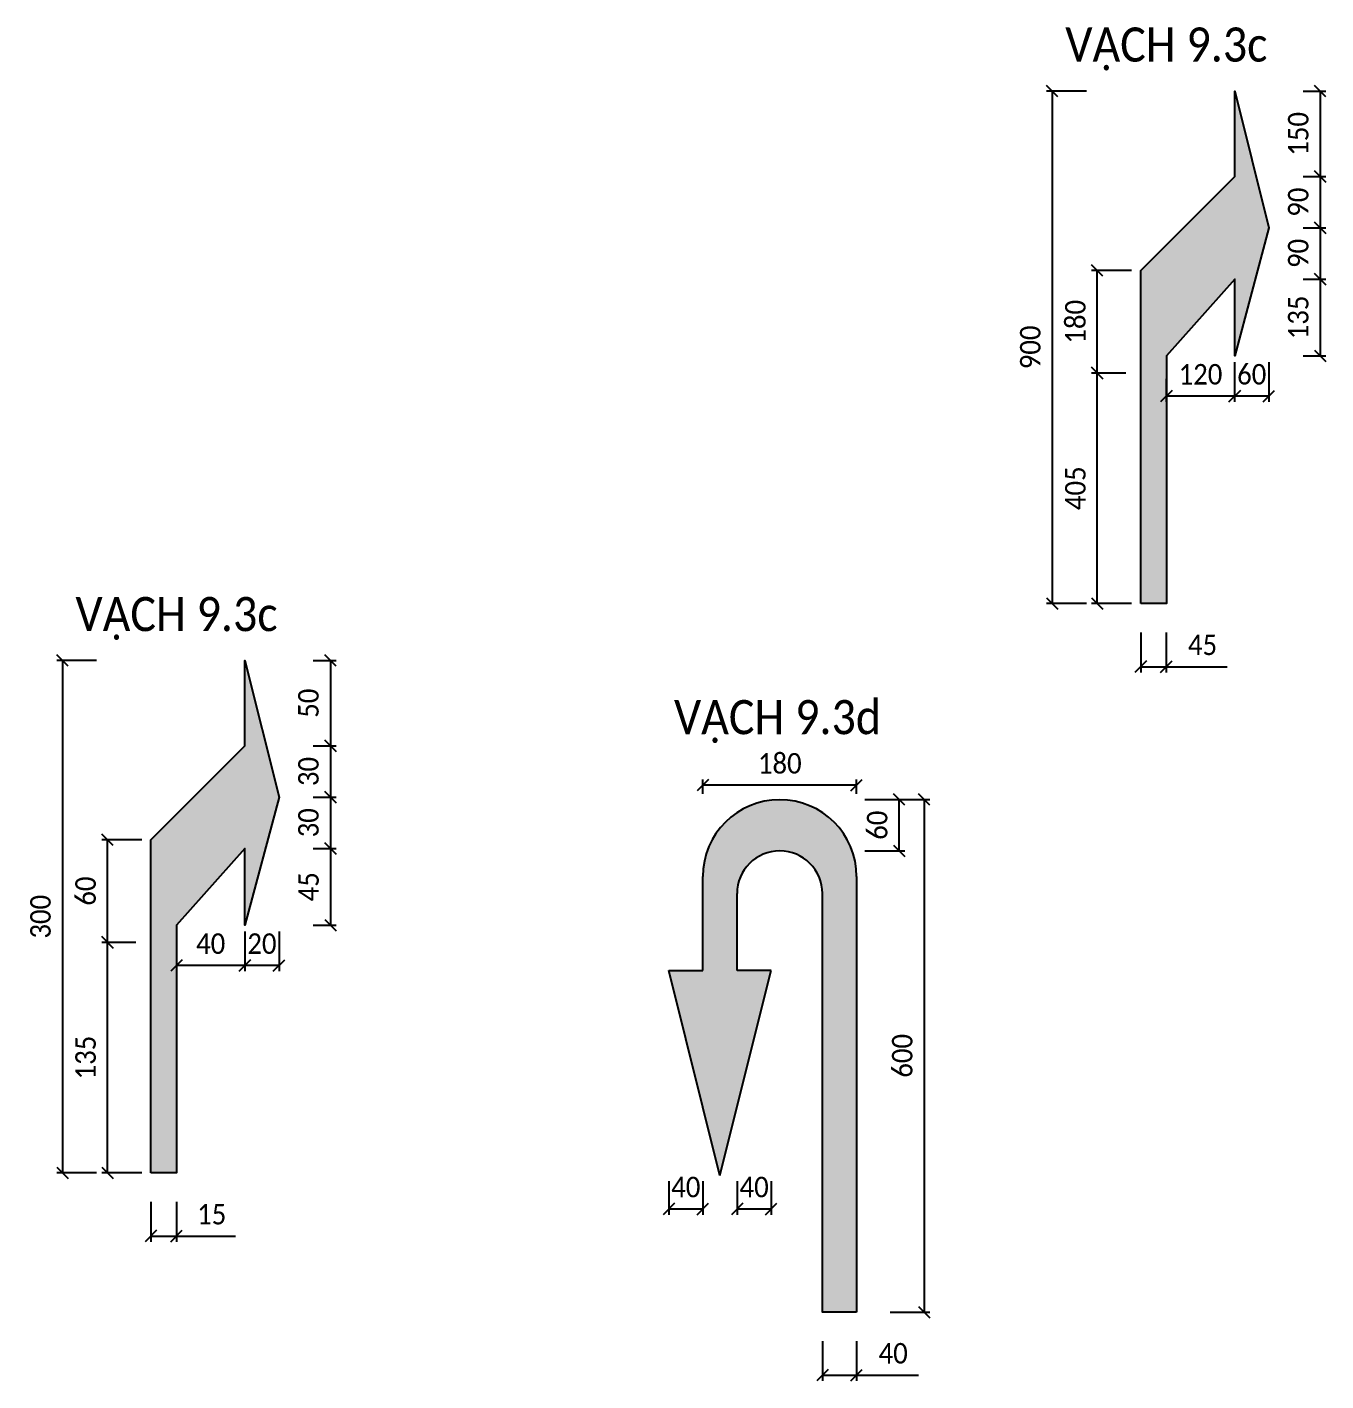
# Model space of a CAD drawing. Header units: metres. Extents: x 933 to 1419, y -2020 to 374.
# Drawn here: x 1001.5 to 1115.5, y -1532.7 to -1413.8 of the extents above; entities that cross this region are included whole.
import ezdxf
from ezdxf.enums import TextEntityAlignment as Align

# ---------------------------------------------------------------- set-up
doc = ezdxf.new("R2010")
doc.units = ezdxf.units.M
doc.layers.add('ATGT-DIM', color=30, linetype='Continuous')
doc.layers.add('ATGT-Text', color=3, linetype='Continuous')
doc.styles.add('ATGT-Text', font='calibril.ttf', dxfattribs={"width": 0.9})
doc.dimstyles.new('ATGT-DIM', dxfattribs={"dimtxt": 1.8, "dimasz": 1, "dimexe": 0.5, "dimexo": 0.5, "dimgap": 1, "dimtad": 1, "dimdec": 0, "dimlfac": 5, "dimtxsty": 'ATGT-Text', "dimblk": 'OBLIQUE', "dimcen": 0, "dimclrd": 30, "dimclre": 30, "dimclrt": 2, "dimadec": 0, "dimazin": 0, "dimtfac": 1, "dimtdec": 0, "dimtmove": 0, "dimatfit": 3, "dimfxl": 3, "dimfxlon": 1, "dimlwe": -1, "dimarcsym": 2})

# ---------------------------------------------------------------- blocks, each defined once
blk = doc.blocks.new('_Oblique')
at = {"color": 0, "linetype": 'ByBlock', "lineweight": -2}
blk.add_line((-0.5, -0.5), (0.5, 0.5), dxfattribs=at)
blk = doc.blocks.new('*D192')
at = {"layer": 'ATGT-DIM', "color": 30, "transparency": 16777216}
for p, q in [((46.16, -1784.25), (48.16, -1784.25)), ((46.16, -1791.75), (48.16, -1791.75))]:
    blk.add_line(p, q, dxfattribs=at)
at = {"layer": 'ATGT-DIM', "color": 30, "lineweight": -2, "transparency": 16777216}
blk.add_line((47.66, -1784.25), (47.66, -1791.75), dxfattribs=at)
at = {"layer": 'Defpoints', "color": 0, "transparency": 16777216}
for p in [(45.66, -1784.25), (45.66, -1791.75), (47.66, -1791.75)]:
    blk.add_point(p, dxfattribs=at)
at = {"layer": 'ATGT-DIM', "color": 30, "lineweight": -2, "transparency": 16777216}
for p, rotation in [((47.66, -1784.25), 90), ((47.66, -1791.75), 270)]:
    blk.add_blockref('_Oblique', p, dxfattribs=dict(at, rotation=rotation))
at = {"layer": 'ATGT-DIM', "color": 2, "transparency": 16777216, "insert": (45.74, -1788), "char_height": 1.8, "attachment_point": 5, "rotation": 90, "style": 'ATGT-Text'}
blk.add_mtext('150', dxfattribs=at)
blk = doc.blocks.new('*D193')
at = {"layer": 'ATGT-DIM', "color": 30, "transparency": 16777216}
for p, q in [((46.16, -1791.75), (48.16, -1791.75)), ((46.16, -1796.25), (48.16, -1796.25))]:
    blk.add_line(p, q, dxfattribs=at)
at = {"layer": 'ATGT-DIM', "color": 30, "lineweight": -2, "transparency": 16777216}
blk.add_line((47.66, -1791.75), (47.66, -1796.25), dxfattribs=at)
at = {"layer": 'Defpoints', "color": 0, "transparency": 16777216}
for p in [(45.66, -1791.75), (45.66, -1796.25), (47.66, -1796.25)]:
    blk.add_point(p, dxfattribs=at)
at = {"layer": 'ATGT-DIM', "color": 30, "lineweight": -2, "transparency": 16777216}
for p, rotation in [((47.66, -1791.75), 90), ((47.66, -1796.25), 270)]:
    blk.add_blockref('_Oblique', p, dxfattribs=dict(at, rotation=rotation))
at = {"layer": 'ATGT-DIM', "color": 2, "transparency": 16777216, "insert": (45.74, -1794), "char_height": 1.8, "attachment_point": 5, "rotation": 90, "style": 'ATGT-Text'}
blk.add_mtext('90', dxfattribs=at)
blk = doc.blocks.new('*D194')
at = {"layer": 'ATGT-DIM', "color": 30, "transparency": 16777216}
for p, q in [((46.16, -1796.25), (48.16, -1796.25)), ((46.16, -1800.75), (48.16, -1800.75))]:
    blk.add_line(p, q, dxfattribs=at)
at = {"layer": 'ATGT-DIM', "color": 30, "lineweight": -2, "transparency": 16777216}
blk.add_line((47.66, -1796.25), (47.66, -1800.75), dxfattribs=at)
at = {"layer": 'Defpoints', "color": 0, "transparency": 16777216}
for p in [(45.66, -1796.25), (45.66, -1800.75), (47.66, -1800.75)]:
    blk.add_point(p, dxfattribs=at)
at = {"layer": 'ATGT-DIM', "color": 30, "lineweight": -2, "transparency": 16777216}
for p, rotation in [((47.66, -1796.25), 90), ((47.66, -1800.75), 270)]:
    blk.add_blockref('_Oblique', p, dxfattribs=dict(at, rotation=rotation))
at = {"layer": 'ATGT-DIM', "color": 2, "transparency": 16777216, "insert": (45.74, -1798.5), "char_height": 1.8, "attachment_point": 5, "rotation": 90, "style": 'ATGT-Text'}
blk.add_mtext('90', dxfattribs=at)
blk = doc.blocks.new('*D195')
at = {"layer": 'ATGT-DIM', "color": 30, "transparency": 16777216}
for p, q in [((46.16, -1800.75), (48.16, -1800.75)), ((46.16, -1807.5), (48.16, -1807.5))]:
    blk.add_line(p, q, dxfattribs=at)
at = {"layer": 'ATGT-DIM', "color": 30, "lineweight": -2, "transparency": 16777216}
blk.add_line((47.66, -1800.75), (47.66, -1807.5), dxfattribs=at)
at = {"layer": 'Defpoints', "color": 0, "transparency": 16777216}
for p in [(45.66, -1800.75), (45.66, -1807.5), (47.66, -1807.5)]:
    blk.add_point(p, dxfattribs=at)
at = {"layer": 'ATGT-DIM', "color": 30, "lineweight": -2, "transparency": 16777216}
for p, rotation in [((47.66, -1800.75), 90), ((47.66, -1807.5), 270)]:
    blk.add_blockref('_Oblique', p, dxfattribs=dict(at, rotation=rotation))
at = {"layer": 'ATGT-DIM', "color": 2, "transparency": 16777216, "insert": (45.74, -1804.12), "char_height": 1.8, "attachment_point": 5, "rotation": 90, "style": 'ATGT-Text'}
blk.add_mtext('135', dxfattribs=at)
blk = doc.blocks.new('*D196')
at = {"layer": 'ATGT-DIM', "color": 30, "transparency": 16777216}
for p, q in [((40.15, -1808.04), (40.15, -1811.54)), ((43.15, -1808.04), (43.15, -1811.54))]:
    blk.add_line(p, q, dxfattribs=at)
at = {"layer": 'ATGT-DIM', "color": 30, "lineweight": -2, "transparency": 16777216}
blk.add_line((43.15, -1811.04), (40.15, -1811.04), dxfattribs=at)
at = {"layer": 'Defpoints', "color": 0, "transparency": 16777216}
for p in [(40.15, -1807.5), (43.15, -1807.5), (40.15, -1811.04)]:
    blk.add_point(p, dxfattribs=at)
at = {"layer": 'ATGT-DIM', "color": 30, "lineweight": -2, "transparency": 16777216, "rotation": 180}
blk.add_blockref('_Oblique', (40.15, -1811.04), dxfattribs=at)
at = {"layer": 'ATGT-DIM', "color": 30, "lineweight": -2, "transparency": 16777216}
blk.add_blockref('_Oblique', (43.15, -1811.04), dxfattribs=at)
at = {"layer": 'ATGT-DIM', "color": 2, "transparency": 16777216, "insert": (41.65, -1809.12), "char_height": 1.8, "attachment_point": 5, "style": 'ATGT-Text'}
blk.add_mtext('60', dxfattribs=at)
blk = doc.blocks.new('*D197')
at = {"layer": 'ATGT-DIM', "color": 30, "transparency": 16777216}
for p, q in [((40.15, -1808.04), (40.15, -1811.54)), ((34.15, -1809.5), (34.15, -1811.54))]:
    blk.add_line(p, q, dxfattribs=at)
at = {"layer": 'ATGT-DIM', "color": 30, "lineweight": -2, "transparency": 16777216}
blk.add_line((40.15, -1811.04), (34.15, -1811.04), dxfattribs=at)
at = {"layer": 'Defpoints', "color": 0, "transparency": 16777216}
for p in [(40.15, -1807.5), (34.15, -1809), (34.15, -1811.04)]:
    blk.add_point(p, dxfattribs=at)
at = {"layer": 'ATGT-DIM', "color": 30, "lineweight": -2, "transparency": 16777216, "rotation": 180}
blk.add_blockref('_Oblique', (34.15, -1811.04), dxfattribs=at)
at = {"layer": 'ATGT-DIM', "color": 30, "lineweight": -2, "transparency": 16777216}
blk.add_blockref('_Oblique', (40.15, -1811.04), dxfattribs=at)
at = {"layer": 'ATGT-DIM', "color": 2, "transparency": 16777216, "insert": (37.15, -1809.12), "char_height": 1.8, "attachment_point": 5, "style": 'ATGT-Text'}
blk.add_mtext('120', dxfattribs=at)
blk = doc.blocks.new('*D198')
at = {"layer": 'ATGT-DIM', "color": 30, "transparency": 16777216}
for p, q in [((30.59, -1809), (27.59, -1809)), ((31.09, -1829.25), (27.59, -1829.25))]:
    blk.add_line(p, q, dxfattribs=at)
at = {"layer": 'ATGT-DIM', "color": 30, "lineweight": -2, "transparency": 16777216}
blk.add_line((28.09, -1829.25), (28.09, -1809), dxfattribs=at)
at = {"layer": 'Defpoints', "color": 0, "transparency": 16777216}
for p in [(28.09, -1809), (31.09, -1809), (31.9, -1829.25)]:
    blk.add_point(p, dxfattribs=at)
at = {"layer": 'ATGT-DIM', "color": 30, "lineweight": -2, "transparency": 16777216}
for p, rotation in [((28.09, -1809), 90), ((28.09, -1829.25), 270)]:
    blk.add_blockref('_Oblique', p, dxfattribs=dict(at, rotation=rotation))
at = {"layer": 'ATGT-DIM', "color": 2, "transparency": 16777216, "insert": (26.17, -1819.12), "char_height": 1.8, "attachment_point": 5, "rotation": 90, "style": 'ATGT-Text'}
blk.add_mtext('405', dxfattribs=at)
blk = doc.blocks.new('*D199')
at = {"layer": 'ATGT-DIM', "color": 30, "transparency": 16777216}
for p, q in [((31.09, -1800), (27.59, -1800)), ((30.59, -1809), (27.59, -1809))]:
    blk.add_line(p, q, dxfattribs=at)
at = {"layer": 'ATGT-DIM', "color": 30, "lineweight": -2, "transparency": 16777216}
blk.add_line((28.09, -1809), (28.09, -1800), dxfattribs=at)
at = {"layer": 'Defpoints', "color": 0, "transparency": 16777216}
for p in [(28.09, -1800), (31.9, -1800), (31.09, -1809)]:
    blk.add_point(p, dxfattribs=at)
at = {"layer": 'ATGT-DIM', "color": 30, "lineweight": -2, "transparency": 16777216}
for p, rotation in [((28.09, -1800), 90), ((28.09, -1809), 270)]:
    blk.add_blockref('_Oblique', p, dxfattribs=dict(at, rotation=rotation))
at = {"layer": 'ATGT-DIM', "color": 2, "transparency": 16777216, "insert": (26.17, -1804.5), "char_height": 1.8, "attachment_point": 5, "rotation": 90, "style": 'ATGT-Text'}
blk.add_mtext('180', dxfattribs=at)
blk = doc.blocks.new('*D200')
at = {"layer": 'ATGT-DIM', "color": 30, "transparency": 16777216}
for p, q in [((27.13, -1784.25), (23.63, -1784.25)), ((27.13, -1829.25), (23.63, -1829.25))]:
    blk.add_line(p, q, dxfattribs=at)
at = {"layer": 'ATGT-DIM', "color": 30, "lineweight": -2, "transparency": 16777216}
blk.add_line((24.13, -1784.25), (24.13, -1829.25), dxfattribs=at)
at = {"layer": 'Defpoints', "color": 0, "transparency": 16777216}
for p in [(40.15, -1784.25), (24.13, -1829.25), (31.9, -1829.25)]:
    blk.add_point(p, dxfattribs=at)
at = {"layer": 'ATGT-DIM', "color": 30, "lineweight": -2, "transparency": 16777216}
for p, rotation in [((24.13, -1784.25), 90), ((24.13, -1829.25), 270)]:
    blk.add_blockref('_Oblique', p, dxfattribs=dict(at, rotation=rotation))
at = {"layer": 'ATGT-DIM', "color": 2, "transparency": 16777216, "insert": (22.21, -1806.75), "char_height": 1.8, "attachment_point": 5, "rotation": 90, "style": 'ATGT-Text'}
blk.add_mtext('900', dxfattribs=at)
blk = doc.blocks.new('*D201')
at = {"layer": 'ATGT-DIM', "color": 30, "transparency": 16777216}
for p, q in [((31.9, -1831.79), (31.9, -1835.29)), ((34.15, -1831.79), (34.15, -1835.29))]:
    blk.add_line(p, q, dxfattribs=at)
at = {"layer": 'ATGT-DIM', "color": 30, "lineweight": -2, "transparency": 16777216}
for p, q in [((31.9, -1834.79), (34.15, -1834.79)), ((34.15, -1834.79), (39.5, -1834.79))]:
    blk.add_line(p, q, dxfattribs=at)
at = {"layer": 'Defpoints', "color": 0, "transparency": 16777216}
for p in [(31.9, -1829.25), (34.15, -1829.25), (34.15, -1834.79)]:
    blk.add_point(p, dxfattribs=at)
at = {"layer": 'ATGT-DIM', "color": 30, "lineweight": -2, "transparency": 16777216, "rotation": 180}
blk.add_blockref('_Oblique', (31.9, -1834.79), dxfattribs=at)
at = {"layer": 'ATGT-DIM', "color": 30, "lineweight": -2, "transparency": 16777216}
blk.add_blockref('_Oblique', (34.15, -1834.79), dxfattribs=at)
at = {"layer": 'ATGT-DIM', "color": 2, "transparency": 16777216, "insert": (37.33, -1832.88), "char_height": 1.8, "attachment_point": 5, "style": 'ATGT-Text'}
blk.add_mtext('45', dxfattribs=at)
blk = doc.blocks.new('*D202')
at = {"layer": 'ATGT-DIM', "color": 30, "transparency": 16777216}
for p, q in [((-40.77, -1834.25), (-38.76, -1834.25)), ((-40.77, -1841.75), (-38.76, -1841.75))]:
    blk.add_line(p, q, dxfattribs=at)
at = {"layer": 'ATGT-DIM', "color": 30, "lineweight": -2, "transparency": 16777216}
blk.add_line((-39.26, -1834.25), (-39.26, -1841.75), dxfattribs=at)
at = {"layer": 'Defpoints', "color": 0, "transparency": 16777216}
for p in [(-41.27, -1834.25), (-41.27, -1841.75), (-39.26, -1841.75)]:
    blk.add_point(p, dxfattribs=at)
at = {"layer": 'ATGT-DIM', "color": 30, "lineweight": -2, "transparency": 16777216}
for p, rotation in [((-39.26, -1834.25), 90), ((-39.26, -1841.75), 270)]:
    blk.add_blockref('_Oblique', p, dxfattribs=dict(at, rotation=rotation))
at = {"layer": 'ATGT-DIM', "color": 2, "transparency": 16777216, "insert": (-41.18, -1838), "char_height": 1.8, "attachment_point": 5, "rotation": 90, "style": 'ATGT-Text'}
blk.add_mtext('50', dxfattribs=at)
blk = doc.blocks.new('*D203')
at = {"layer": 'ATGT-DIM', "color": 30, "transparency": 16777216}
for p, q in [((-40.77, -1841.75), (-38.76, -1841.75)), ((-40.77, -1846.25), (-38.76, -1846.25))]:
    blk.add_line(p, q, dxfattribs=at)
at = {"layer": 'ATGT-DIM', "color": 30, "lineweight": -2, "transparency": 16777216}
blk.add_line((-39.26, -1841.75), (-39.26, -1846.25), dxfattribs=at)
at = {"layer": 'Defpoints', "color": 0, "transparency": 16777216}
for p in [(-41.27, -1841.75), (-41.27, -1846.25), (-39.26, -1846.25)]:
    blk.add_point(p, dxfattribs=at)
at = {"layer": 'ATGT-DIM', "color": 30, "lineweight": -2, "transparency": 16777216}
for p, rotation in [((-39.26, -1841.75), 90), ((-39.26, -1846.25), 270)]:
    blk.add_blockref('_Oblique', p, dxfattribs=dict(at, rotation=rotation))
at = {"layer": 'ATGT-DIM', "color": 2, "transparency": 16777216, "insert": (-41.18, -1844), "char_height": 1.8, "attachment_point": 5, "rotation": 90, "style": 'ATGT-Text'}
blk.add_mtext('30', dxfattribs=at)
blk = doc.blocks.new('*D204')
at = {"layer": 'ATGT-DIM', "color": 30, "transparency": 16777216}
for p, q in [((-40.77, -1846.25), (-38.76, -1846.25)), ((-40.77, -1850.75), (-38.76, -1850.75))]:
    blk.add_line(p, q, dxfattribs=at)
at = {"layer": 'ATGT-DIM', "color": 30, "lineweight": -2, "transparency": 16777216}
blk.add_line((-39.26, -1846.25), (-39.26, -1850.75), dxfattribs=at)
at = {"layer": 'Defpoints', "color": 0, "transparency": 16777216}
for p in [(-41.27, -1846.25), (-41.27, -1850.75), (-39.26, -1850.75)]:
    blk.add_point(p, dxfattribs=at)
at = {"layer": 'ATGT-DIM', "color": 30, "lineweight": -2, "transparency": 16777216}
for p, rotation in [((-39.26, -1846.25), 90), ((-39.26, -1850.75), 270)]:
    blk.add_blockref('_Oblique', p, dxfattribs=dict(at, rotation=rotation))
at = {"layer": 'ATGT-DIM', "color": 2, "transparency": 16777216, "insert": (-41.18, -1848.5), "char_height": 1.8, "attachment_point": 5, "rotation": 90, "style": 'ATGT-Text'}
blk.add_mtext('30', dxfattribs=at)
blk = doc.blocks.new('*D205')
at = {"layer": 'ATGT-DIM', "color": 30, "transparency": 16777216}
for p, q in [((-40.77, -1850.75), (-38.76, -1850.75)), ((-40.77, -1857.5), (-38.76, -1857.5))]:
    blk.add_line(p, q, dxfattribs=at)
at = {"layer": 'ATGT-DIM', "color": 30, "lineweight": -2, "transparency": 16777216}
blk.add_line((-39.26, -1850.75), (-39.26, -1857.5), dxfattribs=at)
at = {"layer": 'Defpoints', "color": 0, "transparency": 16777216}
for p in [(-41.27, -1850.75), (-41.27, -1857.5), (-39.26, -1857.5)]:
    blk.add_point(p, dxfattribs=at)
at = {"layer": 'ATGT-DIM', "color": 30, "lineweight": -2, "transparency": 16777216}
for p, rotation in [((-39.26, -1850.75), 90), ((-39.26, -1857.5), 270)]:
    blk.add_blockref('_Oblique', p, dxfattribs=dict(at, rotation=rotation))
at = {"layer": 'ATGT-DIM', "color": 2, "transparency": 16777216, "insert": (-41.17, -1854.12), "char_height": 1.8, "attachment_point": 5, "rotation": 90, "style": 'ATGT-Text'}
blk.add_mtext('45', dxfattribs=at)
blk = doc.blocks.new('*D206')
at = {"layer": 'ATGT-DIM', "color": 30, "transparency": 16777216}
for p, q in [((-46.77, -1858.04), (-46.77, -1861.54)), ((-43.77, -1858.04), (-43.77, -1861.54))]:
    blk.add_line(p, q, dxfattribs=at)
at = {"layer": 'ATGT-DIM', "color": 30, "lineweight": -2, "transparency": 16777216}
blk.add_line((-43.77, -1861.04), (-46.77, -1861.04), dxfattribs=at)
at = {"layer": 'Defpoints', "color": 0, "transparency": 16777216}
for p in [(-46.77, -1857.5), (-43.77, -1857.5), (-46.77, -1861.04)]:
    blk.add_point(p, dxfattribs=at)
at = {"layer": 'ATGT-DIM', "color": 30, "lineweight": -2, "transparency": 16777216, "rotation": 180}
blk.add_blockref('_Oblique', (-46.77, -1861.04), dxfattribs=at)
at = {"layer": 'ATGT-DIM', "color": 30, "lineweight": -2, "transparency": 16777216}
blk.add_blockref('_Oblique', (-43.77, -1861.04), dxfattribs=at)
at = {"layer": 'ATGT-DIM', "color": 2, "transparency": 16777216, "insert": (-45.27, -1859.12), "char_height": 1.8, "attachment_point": 5, "style": 'ATGT-Text'}
blk.add_mtext('20', dxfattribs=at)
blk = doc.blocks.new('*D207')
at = {"layer": 'ATGT-DIM', "color": 30, "transparency": 16777216}
for p, q in [((-46.77, -1858.04), (-46.77, -1861.54)), ((-52.77, -1859.5), (-52.77, -1861.54))]:
    blk.add_line(p, q, dxfattribs=at)
at = {"layer": 'ATGT-DIM', "color": 30, "lineweight": -2, "transparency": 16777216}
blk.add_line((-46.77, -1861.04), (-52.77, -1861.04), dxfattribs=at)
at = {"layer": 'Defpoints', "color": 0, "transparency": 16777216}
for p in [(-46.77, -1857.5), (-52.77, -1859), (-52.77, -1861.04)]:
    blk.add_point(p, dxfattribs=at)
at = {"layer": 'ATGT-DIM', "color": 30, "lineweight": -2, "transparency": 16777216, "rotation": 180}
blk.add_blockref('_Oblique', (-52.77, -1861.04), dxfattribs=at)
at = {"layer": 'ATGT-DIM', "color": 30, "lineweight": -2, "transparency": 16777216}
blk.add_blockref('_Oblique', (-46.77, -1861.04), dxfattribs=at)
at = {"layer": 'ATGT-DIM', "color": 2, "transparency": 16777216, "insert": (-49.77, -1859.12), "char_height": 1.8, "attachment_point": 5, "style": 'ATGT-Text'}
blk.add_mtext('40', dxfattribs=at)
blk = doc.blocks.new('*D208')
at = {"layer": 'ATGT-DIM', "color": 30, "transparency": 16777216}
for p, q in [((-56.34, -1859), (-59.33, -1859)), ((-55.83, -1879.25), (-59.33, -1879.25))]:
    blk.add_line(p, q, dxfattribs=at)
at = {"layer": 'ATGT-DIM', "color": 30, "lineweight": -2, "transparency": 16777216}
blk.add_line((-58.83, -1879.25), (-58.83, -1859), dxfattribs=at)
at = {"layer": 'Defpoints', "color": 0, "transparency": 16777216}
for p in [(-58.83, -1859), (-55.84, -1859), (-55.02, -1879.25)]:
    blk.add_point(p, dxfattribs=at)
at = {"layer": 'ATGT-DIM', "color": 30, "lineweight": -2, "transparency": 16777216}
for p, rotation in [((-58.83, -1859), 90), ((-58.83, -1879.25), 270)]:
    blk.add_blockref('_Oblique', p, dxfattribs=dict(at, rotation=rotation))
at = {"layer": 'ATGT-DIM', "color": 2, "transparency": 16777216, "insert": (-60.75, -1869.12), "char_height": 1.8, "attachment_point": 5, "rotation": 90, "style": 'ATGT-Text'}
blk.add_mtext('135', dxfattribs=at)
blk = doc.blocks.new('*D209')
at = {"layer": 'ATGT-DIM', "color": 30, "transparency": 16777216}
for p, q in [((-55.83, -1850), (-59.33, -1850)), ((-56.34, -1859), (-59.33, -1859))]:
    blk.add_line(p, q, dxfattribs=at)
at = {"layer": 'ATGT-DIM', "color": 30, "lineweight": -2, "transparency": 16777216}
blk.add_line((-58.83, -1859), (-58.83, -1850), dxfattribs=at)
at = {"layer": 'Defpoints', "color": 0, "transparency": 16777216}
for p in [(-58.83, -1850), (-55.02, -1850), (-55.84, -1859)]:
    blk.add_point(p, dxfattribs=at)
at = {"layer": 'ATGT-DIM', "color": 30, "lineweight": -2, "transparency": 16777216}
for p, rotation in [((-58.83, -1850), 90), ((-58.83, -1859), 270)]:
    blk.add_blockref('_Oblique', p, dxfattribs=dict(at, rotation=rotation))
at = {"layer": 'ATGT-DIM', "color": 2, "transparency": 16777216, "insert": (-60.75, -1854.5), "char_height": 1.8, "attachment_point": 5, "rotation": 90, "style": 'ATGT-Text'}
blk.add_mtext('60', dxfattribs=at)
blk = doc.blocks.new('*D210')
at = {"layer": 'ATGT-DIM', "color": 30, "transparency": 16777216}
for p, q in [((-59.79, -1834.25), (-63.29, -1834.25)), ((-59.79, -1879.25), (-63.29, -1879.25))]:
    blk.add_line(p, q, dxfattribs=at)
at = {"layer": 'ATGT-DIM', "color": 30, "lineweight": -2, "transparency": 16777216}
blk.add_line((-62.79, -1834.25), (-62.79, -1879.25), dxfattribs=at)
at = {"layer": 'Defpoints', "color": 0, "transparency": 16777216}
for p in [(-46.77, -1834.25), (-62.79, -1879.25), (-55.02, -1879.25)]:
    blk.add_point(p, dxfattribs=at)
at = {"layer": 'ATGT-DIM', "color": 30, "lineweight": -2, "transparency": 16777216}
for p, rotation in [((-62.79, -1834.25), 90), ((-62.79, -1879.25), 270)]:
    blk.add_blockref('_Oblique', p, dxfattribs=dict(at, rotation=rotation))
at = {"layer": 'ATGT-DIM', "color": 2, "transparency": 16777216, "insert": (-64.71, -1856.75), "char_height": 1.8, "attachment_point": 5, "rotation": 90, "style": 'ATGT-Text'}
blk.add_mtext('300', dxfattribs=at)
blk = doc.blocks.new('*D211')
at = {"layer": 'ATGT-DIM', "color": 30, "transparency": 16777216}
for p, q in [((-55.02, -1881.79), (-55.02, -1885.29)), ((-52.77, -1881.79), (-52.77, -1885.29))]:
    blk.add_line(p, q, dxfattribs=at)
at = {"layer": 'ATGT-DIM', "color": 30, "lineweight": -2, "transparency": 16777216}
for p, q in [((-55.02, -1884.79), (-52.77, -1884.79)), ((-52.77, -1884.79), (-47.59, -1884.79))]:
    blk.add_line(p, q, dxfattribs=at)
at = {"layer": 'Defpoints', "color": 0, "transparency": 16777216}
for p in [(-55.02, -1879.25), (-52.77, -1879.25), (-52.77, -1884.79)]:
    blk.add_point(p, dxfattribs=at)
at = {"layer": 'ATGT-DIM', "color": 30, "lineweight": -2, "transparency": 16777216, "rotation": 180}
blk.add_blockref('_Oblique', (-55.02, -1884.79), dxfattribs=at)
at = {"layer": 'ATGT-DIM', "color": 30, "lineweight": -2, "transparency": 16777216}
blk.add_blockref('_Oblique', (-52.77, -1884.79), dxfattribs=at)
at = {"layer": 'ATGT-DIM', "color": 2, "transparency": 16777216, "insert": (-49.68, -1882.88), "char_height": 1.8, "attachment_point": 5, "style": 'ATGT-Text'}
blk.add_mtext('15', dxfattribs=at)
blk = doc.blocks.new('*D212')
at = {"layer": 'ATGT-DIM', "color": 30, "transparency": 16777216}
for p, q in [((7.68, -1846.47), (11.18, -1846.47)), ((7.68, -1850.97), (11.18, -1850.97))]:
    blk.add_line(p, q, dxfattribs=at)
at = {"layer": 'ATGT-DIM', "color": 30, "lineweight": -2, "transparency": 16777216}
blk.add_line((10.68, -1850.97), (10.68, -1846.47), dxfattribs=at)
at = {"layer": 'Defpoints', "color": 0, "transparency": 16777216}
for p in [(6.95, -1846.47), (10.68, -1846.47), (6.95, -1850.97)]:
    blk.add_point(p, dxfattribs=at)
at = {"layer": 'ATGT-DIM', "color": 30, "lineweight": -2, "transparency": 16777216}
for p, rotation in [((10.68, -1846.47), 90), ((10.68, -1850.97), 270)]:
    blk.add_blockref('_Oblique', p, dxfattribs=dict(at, rotation=rotation))
at = {"layer": 'ATGT-DIM', "color": 2, "transparency": 16777216, "insert": (8.76, -1848.72), "char_height": 1.8, "attachment_point": 5, "rotation": 90, "style": 'ATGT-Text'}
blk.add_mtext('60', dxfattribs=at)
blk = doc.blocks.new('*D217')
at = {"layer": 'ATGT-DIM', "color": 30, "transparency": 16777216}
for p, q in [((9.88, -1846.47), (13.38, -1846.47)), ((9.88, -1891.47), (13.38, -1891.47))]:
    blk.add_line(p, q, dxfattribs=at)
at = {"layer": 'ATGT-DIM', "color": 30, "lineweight": -2, "transparency": 16777216}
blk.add_line((12.88, -1846.47), (12.88, -1891.47), dxfattribs=at)
at = {"layer": 'Defpoints', "color": 0, "transparency": 16777216}
for p in [(6.95, -1846.47), (6.95, -1891.47), (12.88, -1891.47)]:
    blk.add_point(p, dxfattribs=at)
at = {"layer": 'ATGT-DIM', "color": 30, "lineweight": -2, "transparency": 16777216}
for p, rotation in [((12.88, -1846.47), 90), ((12.88, -1891.47), 270)]:
    blk.add_blockref('_Oblique', p, dxfattribs=dict(at, rotation=rotation))
at = {"layer": 'ATGT-DIM', "color": 2, "transparency": 16777216, "insert": (10.96, -1868.97), "char_height": 1.8, "attachment_point": 5, "rotation": 90, "style": 'ATGT-Text'}
blk.add_mtext('600', dxfattribs=at)
blk = doc.blocks.new('*D213')
at = {"layer": 'ATGT-DIM', "color": 30, "transparency": 16777216}
for p, q in [((-6.55, -1845.97), (-6.55, -1844.71)), ((6.95, -1845.97), (6.95, -1844.71))]:
    blk.add_line(p, q, dxfattribs=at)
at = {"layer": 'ATGT-DIM', "color": 30, "lineweight": -2, "transparency": 16777216}
blk.add_line((6.95, -1845.21), (-6.55, -1845.21), dxfattribs=at)
at = {"layer": 'Defpoints', "color": 0, "transparency": 16777216}
for p in [(-6.55, -1845.21), (-6.55, -1846.47), (6.95, -1846.47)]:
    blk.add_point(p, dxfattribs=at)
at = {"layer": 'ATGT-DIM', "color": 30, "lineweight": -2, "transparency": 16777216, "rotation": 180}
blk.add_blockref('_Oblique', (-6.55, -1845.21), dxfattribs=at)
at = {"layer": 'ATGT-DIM', "color": 30, "lineweight": -2, "transparency": 16777216}
blk.add_blockref('_Oblique', (6.95, -1845.21), dxfattribs=at)
at = {"layer": 'ATGT-DIM', "color": 2, "transparency": 16777216, "insert": (0.2, -1843.29), "char_height": 1.8, "attachment_point": 5, "style": 'ATGT-Text'}
blk.add_mtext('180', dxfattribs=at)
blk = doc.blocks.new('*D214')
at = {"layer": 'ATGT-DIM', "color": 30, "transparency": 16777216}
for p, q in [((3.95, -1894.02), (3.95, -1897.52)), ((6.95, -1894.02), (6.95, -1897.52))]:
    blk.add_line(p, q, dxfattribs=at)
at = {"layer": 'ATGT-DIM', "color": 30, "lineweight": -2, "transparency": 16777216}
for p, q in [((3.95, -1897.02), (6.95, -1897.02)), ((6.95, -1897.02), (12.37, -1897.02))]:
    blk.add_line(p, q, dxfattribs=at)
at = {"layer": 'Defpoints', "color": 0, "transparency": 16777216}
for p in [(3.95, -1891.47), (6.95, -1891.47), (6.95, -1897.02)]:
    blk.add_point(p, dxfattribs=at)
at = {"layer": 'ATGT-DIM', "color": 30, "lineweight": -2, "transparency": 16777216, "rotation": 180}
blk.add_blockref('_Oblique', (3.95, -1897.02), dxfattribs=at)
at = {"layer": 'ATGT-DIM', "color": 30, "lineweight": -2, "transparency": 16777216}
blk.add_blockref('_Oblique', (6.95, -1897.02), dxfattribs=at)
at = {"layer": 'ATGT-DIM', "color": 2, "transparency": 16777216, "insert": (10.16, -1895.1), "char_height": 1.8, "attachment_point": 5, "style": 'ATGT-Text'}
blk.add_mtext('40', dxfattribs=at)
blk = doc.blocks.new('*D215')
at = {"layer": 'ATGT-DIM', "color": 30, "transparency": 16777216}
for p, q in [((-9.55, -1879.97), (-9.55, -1882.92)), ((-6.55, -1879.97), (-6.55, -1882.92))]:
    blk.add_line(p, q, dxfattribs=at)
at = {"layer": 'ATGT-DIM', "color": 30, "lineweight": -2, "transparency": 16777216}
blk.add_line((-9.55, -1882.42), (-6.55, -1882.42), dxfattribs=at)
at = {"layer": 'Defpoints', "color": 0, "transparency": 16777216}
for p in [(-9.55, -1879.47), (-6.55, -1879.47), (-6.55, -1882.42)]:
    blk.add_point(p, dxfattribs=at)
at = {"layer": 'ATGT-DIM', "color": 30, "lineweight": -2, "transparency": 16777216, "rotation": 180}
blk.add_blockref('_Oblique', (-9.55, -1882.42), dxfattribs=at)
at = {"layer": 'ATGT-DIM', "color": 30, "lineweight": -2, "transparency": 16777216}
blk.add_blockref('_Oblique', (-6.55, -1882.42), dxfattribs=at)
at = {"layer": 'ATGT-DIM', "color": 2, "transparency": 16777216, "insert": (-8.05, -1880.5), "char_height": 1.8, "attachment_point": 5, "style": 'ATGT-Text'}
blk.add_mtext('40', dxfattribs=at)
blk = doc.blocks.new('*D216')
at = {"layer": 'ATGT-DIM', "color": 30, "transparency": 16777216}
for p, q in [((-3.55, -1879.97), (-3.55, -1882.92)), ((-0.55, -1879.97), (-0.55, -1882.92))]:
    blk.add_line(p, q, dxfattribs=at)
at = {"layer": 'ATGT-DIM', "color": 30, "lineweight": -2, "transparency": 16777216}
blk.add_line((-3.55, -1882.42), (-0.55, -1882.42), dxfattribs=at)
at = {"layer": 'Defpoints', "color": 0, "transparency": 16777216}
for p in [(-3.55, -1879.47), (-0.55, -1879.47), (-0.55, -1882.42)]:
    blk.add_point(p, dxfattribs=at)
at = {"layer": 'ATGT-DIM', "color": 30, "lineweight": -2, "transparency": 16777216, "rotation": 180}
blk.add_blockref('_Oblique', (-3.55, -1882.42), dxfattribs=at)
at = {"layer": 'ATGT-DIM', "color": 30, "lineweight": -2, "transparency": 16777216}
blk.add_blockref('_Oblique', (-0.55, -1882.42), dxfattribs=at)
at = {"layer": 'ATGT-DIM', "color": 2, "transparency": 16777216, "insert": (-2.05, -1880.5), "char_height": 1.8, "attachment_point": 5, "style": 'ATGT-Text'}
blk.add_mtext('40', dxfattribs=at)
blk = doc.blocks.new('ATGT-Vach9.3c9')
h = blk.add_hatch(color=256)
h.dxf.hatch_style = 1
h.paths.add_polyline_path([(0, 29.25), (8.25, 37.5), (8.25, 45), (11.25, 33), (8.25, 21.75), (8.25, 28.5), (2.25, 21.75), (2.25, 0), (0, 0)])
blk.add_lwpolyline([(0, 0), (0, 29.25), (8.25, 37.5), (8.25, 45), (11.25, 33), (8.25, 21.75), (8.25, 28.5), (2.25, 21.75), (2.25, 0)], close=True)
at = {"layer": 'ATGT-Text', "style": 'ATGT-Text', "width": 0.9}
blk.add_text('VẠCH 9.3c', height=3, dxfattribs=at).set_placement((2.25, 47.595), align=Align.CENTER)
at = {"layer": 'ATGT-DIM'}
for base, p1, p2, angle, picture, middle in [((-7.773, 0), (8.25, 45), (0, 0), 90, '*D200', (-9.692, 22.5)), ((15.758, 37.5), (13.754, 45), (13.754, 37.5), 90, '*D192', (13.839, 41.25)), ((15.758, 33), (13.754, 37.5), (13.754, 33), 90, '*D193', (13.839, 35.25)), ((15.758, 28.5), (13.754, 33), (13.754, 28.5), 90, '*D194', (13.839, 30.75)), ((-3.809, 29.25), (-0.817, 20.25), (0, 29.25), 90, '*D199', (-5.728, 24.75)), ((15.758, 21.75), (13.754, 28.5), (13.754, 21.75), 90, '*D195', (13.839, 25.125)), ((2.25, 18.215), (8.25, 21.75), (2.25, 20.25), 180, '*D197', (5.25, 20.134)), ((-3.809, 20.25), (0, 0), (-0.817, 20.25), 90, '*D198', (-5.728, 10.125))]:
    dim = blk.add_linear_dim(base=base, p1=p1, p2=p2, angle=angle, dimstyle='ATGT-DIM', override={"dimlfac": 20, "dimtxsty": 'ATGT-Text'}, dxfattribs=at)
    dim.commit()
    dim.dimension.update_dxf_attribs({"geometry": picture, "text_midpoint": middle, "insert": (-31.903, 1829.25)})
dim = blk.add_linear_dim(base=(8.25, 18.215), p1=(11.25, 21.75), p2=(8.25, 21.75), angle=180, dimstyle='ATGT-DIM', override={"dimlfac": 20, "dimtxsty": 'ATGT-Text'}, dxfattribs=at)
dim.commit()
dim.dimension.update_dxf_attribs({"geometry": '*D196', "text_midpoint": (9.75, 18.215), "dimtype": 128, "insert": (-31.903, 1829.25)})
dim = blk.add_linear_dim(base=(2.25, -5.542), p1=(0, 0), p2=(2.25, 0), dimstyle='ATGT-DIM', override={"dimlfac": 20, "dimtxsty": 'ATGT-Text'}, dxfattribs=at)
dim.commit()
dim.dimension.update_dxf_attribs({"geometry": '*D201', "text_midpoint": (5.426, -3.63), "insert": (-31.903, 1829.25)})
blk = doc.blocks.new('ATGT-Vach9.3c3')
h = blk.add_hatch(color=256)
h.dxf.hatch_style = 1
h.paths.add_polyline_path([(0, 29.25), (0, 0), (2.25, 0), (2.25, 21.75), (8.25, 28.5), (8.25, 21.75), (11.25, 33), (8.25, 45), (8.25, 37.5)])
blk.add_lwpolyline([(0, 0), (0, 29.25), (8.25, 37.5), (8.25, 45), (11.25, 33), (8.25, 21.75), (8.25, 28.5), (2.25, 21.75), (2.25, 0)], close=True)
at = {"layer": 'ATGT-Text', "style": 'ATGT-Text', "width": 0.9}
blk.add_text('VẠCH 9.3c', height=3, dxfattribs=at).set_placement((2.25, 47.58), align=Align.CENTER)
at = {"layer": 'ATGT-DIM'}
for base, p1, p2, angle, picture, middle in [((-7.77, 0), (8.25, 45), (0, 0), 90, '*D210', (-9.69, 22.5)), ((15.76, 37.5), (13.75, 45), (13.75, 37.5), 90, '*D202', (13.84, 41.25)), ((15.76, 33), (13.75, 37.5), (13.75, 33), 90, '*D203', (13.84, 35.25)), ((15.76, 28.5), (13.75, 33), (13.75, 28.5), 90, '*D204', (13.84, 30.75)), ((-3.81, 29.25), (-0.82, 20.25), (0, 29.25), 90, '*D209', (-5.73, 24.75)), ((15.76, 21.75), (13.75, 28.5), (13.75, 21.75), 90, '*D205', (13.85, 25.12)), ((2.25, 18.21), (8.25, 21.75), (2.25, 20.25), 180, '*D207', (5.25, 20.13)), ((-3.81, 20.25), (0, 0), (-0.82, 20.25), 90, '*D208', (-5.73, 10.12))]:
    dim = blk.add_linear_dim(base=base, p1=p1, p2=p2, angle=angle, dimstyle='ATGT-DIM', override={"dimlfac": 6.666667, "dimtxsty": 'ATGT-Text'}, dxfattribs=at)
    dim.commit()
    dim.dimension.update_dxf_attribs({"geometry": picture, "text_midpoint": middle, "insert": (55.02, 1879.25)})
dim = blk.add_linear_dim(base=(8.25, 18.21), p1=(11.25, 21.75), p2=(8.25, 21.75), angle=180, dimstyle='ATGT-DIM', override={"dimlfac": 6.666667, "dimtxsty": 'ATGT-Text'}, dxfattribs=at)
dim.commit()
dim.dimension.update_dxf_attribs({"geometry": '*D206', "text_midpoint": (9.75, 18.21), "dimtype": 128, "insert": (55.02, 1879.25)})
dim = blk.add_linear_dim(base=(2.25, -5.54), p1=(0, 0), p2=(2.25, 0), dimstyle='ATGT-DIM', override={"dimlfac": 6.666667, "dimtxsty": 'ATGT-Text'}, dxfattribs=at)
dim.commit()
dim.dimension.update_dxf_attribs({"geometry": '*D211', "text_midpoint": (5.34, -3.63), "insert": (55.02, 1879.25)})
blk = doc.blocks.new('ATGT-Vach9.3d6')
blk.add_hatch(color=256).paths.add_polyline_path([(-7.5, 30), (-7.5, 36.75, -1), (0, 36.75), (0, 0), (3, 0), (3, 38.25, 1), (-10.5, 38.25), (-10.5, 30), (-13.5, 30), (-9, 12), (-4.5, 30)])
for points in [[(-10.5, 30), (-10.5, 38.25)], [(3, 38.25), (3, 0)], [(-7.5, 30), (-7.5, 36.75)], [(3, 0), (0, 0), (0, 36.75)], [(-9, 12), (-13.5, 30)], [(-13.5, 30), (-10.5, 30)], [(-9, 12), (-4.5, 30)], [(-4.5, 30), (-7.5, 30)]]:
    blk.add_lwpolyline(points)
for centre, radius in [((-3.75, 38.25), 6.75), ((-3.75, 36.75), 3.75)]:
    blk.add_arc(centre, radius, 0, 180)
at = {"layer": 'ATGT-Text', "style": 'ATGT-Text', "width": 0.9}
blk.add_text('VẠCH 9.3d', height=3, dxfattribs=at).set_placement((-3.947, 50.75), align=Align.CENTER)
at = {"layer": 'ATGT-DIM'}
for base, p1, p2, picture, middle in [((-10.5, 46.266), (3, 45), (-10.5, 45), '*D213', (-3.75, 48.186)), ((3, -5.542), (0, 0), (3, 0), '*D214', (6.211, -3.622))]:
    dim = blk.add_linear_dim(base=base, p1=p1, p2=p2, dimstyle='ATGT-DIM', override={"dimlfac": 13.333333, "dimtxsty": 'ATGT-Text'}, dxfattribs=at)
    dim.commit()
    dim.dimension.update_dxf_attribs({"geometry": picture, "text_midpoint": middle, "insert": (-3.947, 1891.474)})
for base, p1, p2, picture, middle in [((6.729, 45), (3, 40.5), (3, 45), '*D212', (4.81, 42.75)), ((8.934, 0), (3, 45), (3, 0), '*D217', (7.014, 22.5))]:
    dim = blk.add_linear_dim(base=base, p1=p1, p2=p2, angle=90, dimstyle='ATGT-DIM', override={"dimlfac": 13.333333, "dimtxsty": 'ATGT-Text'}, dxfattribs=at)
    dim.commit()
    dim.dimension.update_dxf_attribs({"geometry": picture, "text_midpoint": middle, "insert": (-3.947, 1891.474)})
for base, p1, p2, picture, middle in [((-10.5, 9.058), (-13.5, 12), (-10.5, 12), '*D215', (-12, 9.058)), ((-4.5, 9.058), (-7.5, 12), (-4.5, 12), '*D216', (-6, 9.058))]:
    dim = blk.add_linear_dim(base=base, p1=p1, p2=p2, dimstyle='ATGT-DIM', override={"dimlfac": 13.333333, "dimtxsty": 'ATGT-Text'}, dxfattribs=at)
    dim.commit()
    dim.dimension.update_dxf_attribs({"geometry": picture, "text_midpoint": middle, "dimtype": 128, "insert": (-3.947, 1891.474)})

msp = doc.modelspace()

# ---------------------------------------------------------------- block references
for name, p in [('ATGT-Vach9.3c9', (1099.25, -1464.4)), ('ATGT-Vach9.3c3', (1012.33, -1514.4)), ('ATGT-Vach9.3d6', (1071.3, -1526.62))]:
    msp.add_blockref(name, p)

doc.saveas('drawing.dxf')
